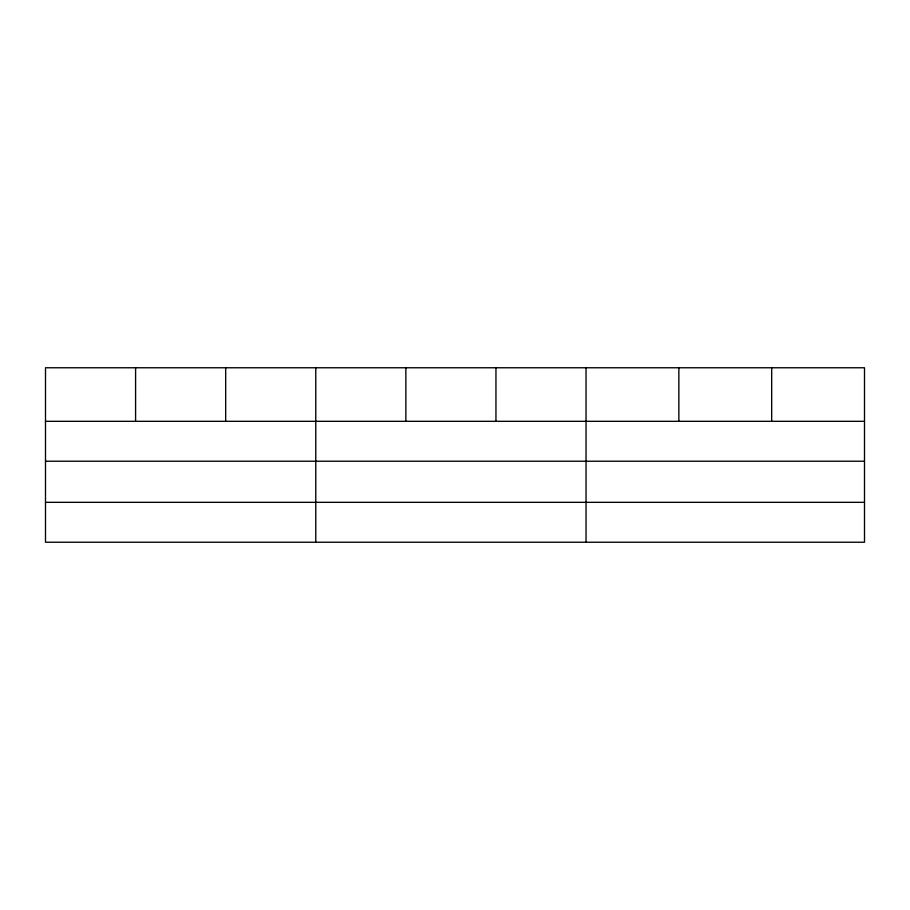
<?xml version="1.0" encoding="UTF-8"?>
<svg xmlns="http://www.w3.org/2000/svg" width="910" height="910" viewBox="0 0 910 910"><rect width="100%" height="100%" fill="white"/><g stroke="black" fill="none" stroke-linecap="round" stroke-linejoin="round"><path stroke-width="1.36" d="M864.5 461.222L864.5 367.765L45.5 367.765L45.5 542.235L864.5 542.235L864.5 461.222L45.5 461.222M45.5 421.319L864.5 421.319M45.5 502.331L864.5 502.331M771.68 367.765L771.68 421.319M678.86 367.765L678.86 421.319M586.04 367.765L586.04 542.235M495.95 367.765L495.95 421.319M405.86 367.765L405.86 421.319M315.77 367.765L315.77 542.235M225.68 367.765L225.68 421.319M135.59 367.765L135.59 421.319"/></g></svg>
